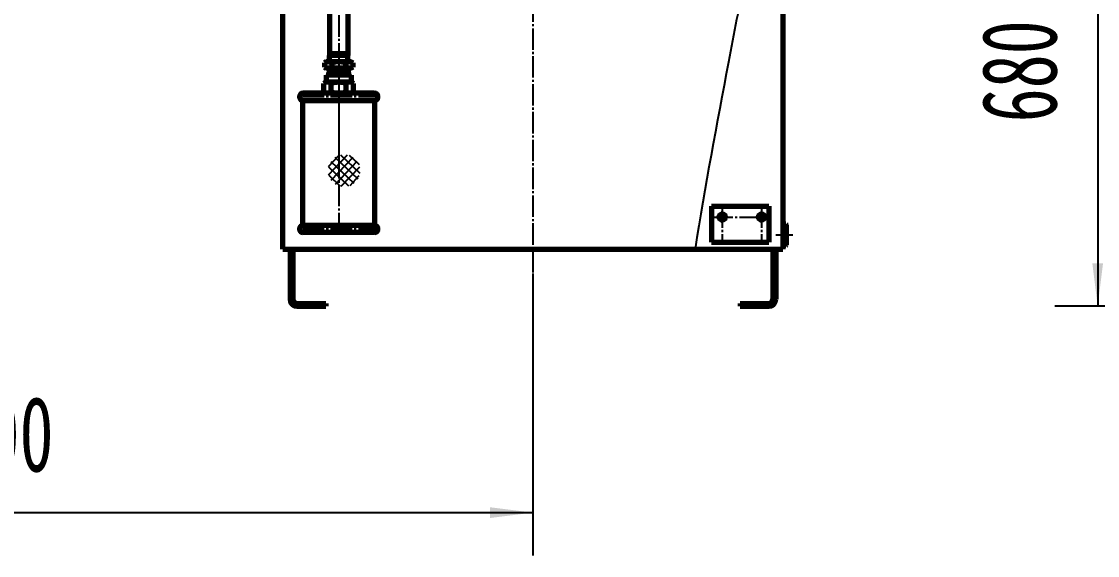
# Model space of a CAD drawing. Header units: millimetres. Extents: x -6300 to 6300, y -4455 to 4455.
# Drawn here: x 2080 to 3587, y 2267 to 3014 of the extents above; entities that cross this region are included whole.
import ezdxf

# ---------------------------------------------------------------- set-up
doc = ezdxf.new("R2010")
doc.units = ezdxf.units.MM
doc.linetypes.add('EB_DASHDOT', pattern=[39, 30, -3, 3, -3])
for name, color, linetype, lineweight in [('CAXA0', 7, 'Continuous', 70), ('CAXA1', 1, 'EB_DASHDOT', 25), ('CAXA3', 2, 'Continuous', 25), ('CAXA4', 3, 'Continuous', 25), ('CAXA5', 4, 'Continuous', 25)]:
    doc.layers.add(name, color=color, linetype=linetype, lineweight=lineweight)
doc.styles.add('标准', font='', dxfattribs={"width": 0.667})
doc.styles.get('标准').set_extended_font_data('SimSun')
doc.dimstyles.new('标准', dxfattribs={"dimscale": 30, "dimtxt": 3.5, "dimasz": 2, "dimexe": 2, "dimexo": 0, "dimtad": 1, "dimdec": 0, "dimzin": 0, "dimdsep": 46, "dimtxsty": '标准', "dimcen": 0, "dimdle": 3, "dimaunit": 1, "dimazin": 2, "dimtfac": 1, "dimtmove": 0, "dimatfit": 3, "dimfxl": 0, "dimtolj": 1, "dimtzin": 0, "dimarcsym": 0})

# ---------------------------------------------------------------- blocks, each defined once
blk = doc.blocks.new('*D93')
at = {"layer": 'CAXA4', "linetype": 'Continuous', "lineweight": 25}
for points in [[(3586.8, 3295.7), (3579.3, 3235.7), (3594.3, 3235.7)], [(3586.8, 2615.7), (3579.3, 2675.7), (3594.3, 2675.7)]]:
    blk.add_hatch(color=0, dxfattribs=at).paths.add_polyline_path(points, flags=0)
at = {"layer": 'CAXA4', "color": 0, "linetype": 'Continuous', "lineweight": 25}
for p, q in [((3892.7, 3295.7), (3526.8, 3295.7)), ((3586.8, 3295.7), (3586.8, 2615.7)), ((4083.2, 2615.7), (3526.8, 2615.7))]:
    blk.add_line(p, q, dxfattribs=at)
at = {"layer": 'CAXA4', "color": 0, "linetype": 'Continuous', "lineweight": 25, "insert": (3424.2, 2873.3), "char_height": 105, "attachment_point": 1, "rotation": 90, "style": '标准'}
blk.add_mtext('\\fSimSun|b0|i0|p34;680', dxfattribs=at)
blk = doc.blocks.new('*D140')
at = {"layer": 'CAXA4', "linetype": 'Continuous', "lineweight": 25}
for points in [[(1296.2, 2326.8), (1356.2, 2319.3), (1356.2, 2334.3)], [(2796.2, 2326.8), (2736.2, 2319.3), (2736.2, 2334.3)]]:
    blk.add_hatch(color=0, dxfattribs=at).paths.add_polyline_path(points, flags=0)
at = {"layer": 'CAXA4', "color": 0, "linetype": 'Continuous', "lineweight": 25}
for p, q in [((2796.2, 2661.6), (2796.2, 2266.8)), ((1296.2, 2615.7), (1296.2, 2266.8)), ((1296.2, 2326.8), (2796.2, 2326.8))]:
    blk.add_line(p, q, dxfattribs=at)
at = {"layer": 'CAXA4', "color": 0, "linetype": 'Continuous', "lineweight": 25, "insert": (1934.5, 2489.4), "char_height": 105, "attachment_point": 1, "style": '标准'}
blk.add_mtext('\\fSimSun|b0|i0|p34;1500', dxfattribs=at)
blk = doc.blocks.new('CAXBLOCK125', base_point=(2388.1, 844))
at = {"layer": 'CAXA0', "color": 0, "linetype": 'Continuous', "lineweight": 25}
for p, q in [((2510, 2811.4), (2525.1, 2827.4)), ((2510.1, 2799.9), (2536.6, 2827.9)), ((2513.9, 2792.3), (2544.4, 2824.5)), ((2519.8, 2786.9), (2550.2, 2818.9)), ((2527.9, 2783.8), (2553.7, 2811)), ((2540.1, 2785), (2553.1, 2798.8))]:
    blk.add_line(p, q, dxfattribs=at)
blk = doc.blocks.new('CAXBLOCK126', base_point=(2388.1, 844))
at = {"layer": 'CAXA0', "color": 0, "linetype": 'Continuous', "lineweight": 25}
for p, q in [((2513.3, 2818.6), (2545.5, 2788.1)), ((2518.9, 2824.3), (2550.9, 2794)), ((2526.8, 2827.8), (2554, 2802.1)), ((2539.1, 2827.2), (2552.7, 2814.4)), ((2509.9, 2810.8), (2537.9, 2784.3)), ((2510.3, 2799.4), (2526.4, 2784.1))]:
    blk.add_line(p, q, dxfattribs=at)
blk = doc.blocks.new('CAXBLOCK127', base_point=(2524.2, 2914))
at = {"layer": 'CAXA0', "linetype": 'Continuous', "lineweight": 70}
for p, q in [((2511.2, 2967), (2513.2, 2969)), ((2535.2, 2969), (2513.2, 2969)), ((2537.2, 2967), (2535.2, 2969)), ((2506.8, 2958), (2504.5, 2956.7)), ((2504.5, 2956.7), (2504.5, 2950.6)), ((2541.6, 2958), (2506.8, 2958)), ((2511.2, 2958), (2511.2, 2967)), ((2537.2, 2967), (2511.2, 2967)), ((2514.4, 2956.7), (2514.4, 2950.6)), ((2534, 2956.7), (2534, 2950.6)), ((2537.2, 2958), (2537.2, 2967)), ((2541.6, 2958), (2543.8, 2956.7)), ((2543.8, 2956.7), (2543.8, 2950.6)), ((2504.5, 2950.6), (2506.8, 2949.2)), ((2506.5, 2939.3), (2506.5, 2929.4)), ((2541.9, 2939.3), (2506.5, 2939.3)), ((2541.6, 2949.2), (2506.8, 2949.2)), ((2509.6, 2940.4), (2510.7, 2941.5)), ((2509.6, 2940.4), (2509.6, 2939.3)), ((2538.7, 2940.4), (2509.6, 2940.4)), ((2510.7, 2949.2), (2510.7, 2941.5)), ((2537.7, 2941.5), (2510.7, 2941.5)), ((2537.7, 2949.2), (2537.7, 2941.5)), ((2538.7, 2940.4), (2537.7, 2941.5)), ((2538.7, 2940.4), (2538.7, 2939.3)), ((2543.8, 2950.6), (2541.6, 2949.2)), ((2541.9, 2939.3), (2541.9, 2929.4)), ((2506.5, 2929.4), (2503.4, 2927.7)), ((2503.4, 2915.8), (2503.4, 2927.7)), ((2541.9, 2929.4), (2506.5, 2929.4)), ((2513.8, 2915.8), (2513.8, 2927.7)), ((2534.6, 2915.8), (2534.6, 2927.7)), ((2541.9, 2929.4), (2545, 2927.7)), ((2545, 2915.8), (2545, 2927.7)), ((2506.5, 2914), (2503.4, 2915.8)), ((2541.9, 2914), (2506.5, 2914)), ((2541.9, 2914), (2545, 2915.8))]:
    blk.add_line(p, q, dxfattribs=at)
for centre, radius, start, end in [((2509.5, 2948.2), 9.83, 60, 120), ((2524.2, 2920.7), 37.3, 74.7385, 105.2615), ((2538.9, 2948.2), 9.83, 60, 120), ((2509.5, 2959.1), 9.82, 240, 300), ((2524.2, 2986.6), 37.3, 254.7385, 285.2615), ((2538.9, 2959.1), 9.82, 240, 300), ((2508.6, 2921), 8.47, 52.1211, 127.8789), ((2524.2, 2898.2), 31.2, 70.5288, 109.4712), ((2539.8, 2921), 8.47, 52.1211, 127.8789), ((2508.6, 2922.5), 8.47, 232.1211, 307.8789), ((2524.2, 2945.2), 31.2, 250.5288, 289.4712), ((2539.8, 2922.5), 8.47, 232.1211, 307.8789)]:
    blk.add_arc(centre, radius, start, end, dxfattribs=at)
at = {"layer": 'CAXA1', "linetype": 'EB_DASHDOT', "lineweight": 25}
blk.add_line((2524.2, 2971), (2524.2, 2911), dxfattribs=at)
at = {"layer": 'CAXA3', "linetype": 'Continuous', "lineweight": 25}
for p, q in [((2510.7, 2941.5), (2510.7, 2939.3)), ((2537.7, 2941.5), (2537.7, 2939.3))]:
    blk.add_line(p, q, dxfattribs=at)
blk = doc.blocks.new('CAXBLOCK124', base_point=(2524.2, 2914))
at = {"layer": 'CAXA0', "linetype": 'Continuous', "lineweight": 70}
for p, q in [((2574.2, 2914), (2474.2, 2914)), ((2474.2, 2904), (2574.2, 2904)), ((2474.2, 2729), (2474.2, 2904)), ((2574.2, 2904), (2574.2, 2729)), ((2574.2, 2729), (2474.2, 2729)), ((2574.2, 2719), (2474.2, 2719))]:
    blk.add_line(p, q, dxfattribs=at)
for centre, start, end in [((2474.2, 2909), 90, 270), ((2574.2, 2909), 270, 90), ((2474.2, 2724), 90, 270), ((2574.2, 2724), 270, 90)]:
    blk.add_arc(centre, 5, start, end, dxfattribs=at)
at = {"layer": 'CAXA1', "linetype": 'EB_DASHDOT', "lineweight": 25}
for p, q in [((2524.2, 2980.7), (2524.2, 2716)), ((2581.9, 2909), (2469.2, 2909)), ((2581.9, 2724), (2469.2, 2724))]:
    blk.add_line(p, q, dxfattribs=at)
at = {"layer": 'CAXA0', "linetype": 'Continuous', "lineweight": 70}
blk.add_blockref('CAXBLOCK127', (2524.2, 2914), dxfattribs=at)
at = {"layer": 'CAXA5', "linetype": 'Continuous', "lineweight": 25}
for name in ['CAXBLOCK126', 'CAXBLOCK125']:
    blk.add_blockref(name, (2388.1, 844), dxfattribs=at)
blk = doc.blocks.new('CAXBLOCK163', base_point=(3116.2, 2740.7))
at = {"layer": 'CAXA0', "linetype": 'Continuous', "lineweight": 70}
blk.add_circle((3116.2, 2740.7), 4.19, dxfattribs=at)
at = {"layer": 'CAXA1', "linetype": 'EB_DASHDOT', "lineweight": 25}
for p, q in [((3116.2, 2732.7), (3116.2, 2748.7)), ((3108.2, 2740.7), (3124.2, 2740.7))]:
    blk.add_line(p, q, dxfattribs=at)
at = {"layer": 'CAXA3', "linetype": 'Continuous', "lineweight": 25}
blk.add_arc((3116.2, 2740.7), 5, 270, 190, dxfattribs=at)
blk = doc.blocks.new('CAXBLOCK164', base_point=(3061.2, 2740.7))
at = {"layer": 'CAXA0', "linetype": 'Continuous', "lineweight": 70}
blk.add_circle((3061.2, 2740.7), 4.19, dxfattribs=at)
at = {"layer": 'CAXA1', "linetype": 'EB_DASHDOT', "lineweight": 25}
for p, q in [((3061.2, 2732.7), (3061.2, 2748.7)), ((3053.2, 2740.7), (3069.2, 2740.7))]:
    blk.add_line(p, q, dxfattribs=at)
at = {"layer": 'CAXA3', "linetype": 'Continuous', "lineweight": 25}
blk.add_arc((3061.2, 2740.7), 5, 270, 190, dxfattribs=at)
blk = doc.blocks.new('CAXBLOCK118', base_point=(2506.2, 2615.7))
at = {"layer": 'CAXA0', "linetype": 'Continuous', "lineweight": 70}
for p, q in [((2511.4, 3295.7), (2511.4, 2967.3)), ((2537, 3295.7), (2537, 2967)), ((2446.2, 2695.7), (2446.2, 3195.7)), ((3146.2, 3195.7), (3146.2, 2695.7)), ((3046.2, 2755.7), (3046.2, 2705.7)), ((3046.2, 2755.7), (3126.2, 2755.7)), ((3126.2, 2755.7), (3126.2, 2705.7)), ((3150.2, 2730.7), (3146.2, 2730.7)), ((3150.2, 2700.7), (3150.2, 2730.7)), ((3150.2, 2730.7), (3151.2, 2729.7)), ((3151.2, 2701.7), (3151.2, 2729.7)), ((3046.2, 2705.7), (3126.2, 2705.7)), ((3150.2, 2700.7), (3146.2, 2700.7)), ((3150.2, 2700.7), (3151.2, 2701.7)), ((2446.2, 2695.7), (3146.2, 2695.7)), ((2456.2, 2695.7), (2456.2, 2625.7)), ((2460.2, 2695.7), (2460.2, 2625.7)), ((3132.2, 2695.7), (3132.2, 2625.7)), ((3136.2, 2695.7), (3136.2, 2625.7)), ((2466.2, 2619.7), (2506.2, 2619.7)), ((2466.2, 2615.7), (2506.2, 2615.7)), ((2506.2, 2619.7), (2506.2, 2615.7)), ((3086.2, 2619.7), (3126.2, 2619.7)), ((3086.2, 2619.7), (3086.2, 2615.7)), ((3086.2, 2615.7), (3126.2, 2615.7))]:
    blk.add_line(p, q, dxfattribs=at)
for centre, radius, start, end in [((2466.2, 2625.7), 10, 180, 270), ((2466.2, 2625.7), 6, 180, 270), ((3126.2, 2625.7), 10, 270, 0), ((3126.2, 2625.7), 6, 270, 0)]:
    blk.add_arc(centre, radius, start, end, dxfattribs=at)
at = {"layer": 'CAXA1', "linetype": 'EB_DASHDOT', "lineweight": 25}
for p, q in [((2524.2, 3296.2), (2524.2, 2812.8)), ((2796.2, 3238.9), (2796.2, 2661.6)), ((3061.2, 2755.7), (3061.2, 2705.7)), ((3116.2, 2755.7), (3116.2, 2705.7)), ((3046.2, 2740.7), (3126.2, 2740.7)), ((3136.2, 2715.7), (3159.9, 2715.7))]:
    blk.add_line(p, q, dxfattribs=at)
at = {"layer": 'CAXA3', "linetype": 'Continuous', "lineweight": 25}
blk.add_open_spline([(3144.6, 3154.7), (3134.1, 3148.8), (3108.1, 3128.8), (3088.3, 3056), (3061.2, 2911.7), (3037, 2783.3), (3023.2, 2695.7)], degree=3, knots=[0, 0, 0, 0, 36.197434, 94.376464, 217.569227, 483.842237, 483.842237, 483.842237, 483.842237], dxfattribs=at)
at = {"layer": 'CAXA0', "linetype": 'Continuous', "lineweight": 70}
blk.add_blockref('CAXBLOCK124', (2524.2, 2914), dxfattribs=at)
at = {"layer": 'CAXA1', "linetype": 'EB_DASHDOT', "lineweight": 25}
for name, p in [('CAXBLOCK164', (3061.2, 2740.7)), ('CAXBLOCK163', (3116.2, 2740.7))]:
    blk.add_blockref(name, p, dxfattribs=at)

msp = doc.modelspace()

# ---------------------------------------------------------------- block references
at = {"layer": 'CAXA0'}
msp.add_blockref('CAXBLOCK118', (2506.2, 2615.7), dxfattribs=at)

# ---------------------------------------------------------------- dimensions: what is measured, and where the dimension line sits
at = {"layer": 'CAXA4'}
dim = msp.add_linear_dim(base=(3586.8, 2955.7), p1=(3892.7, 3295.7), p2=(4083.2, 2615.7), angle=90, text='\\fSimSun;680', dimstyle='标准', dxfattribs=at)
dim.commit()
dim.dimension.update_dxf_attribs({"geometry": '*D93', "text_midpoint": (3496.1, 2955.7)})
dim = msp.add_linear_dim(base=(2046.2, 2326.8), p1=(1296.2, 2615.7), p2=(2796.2, 2661.6), text='\\fSimSun;1500', dimstyle='标准', dxfattribs=at)
dim.commit()
dim.dimension.update_dxf_attribs({"geometry": '*D140', "text_midpoint": (2046.2, 2417.5)})

doc.saveas('drawing.dxf')
